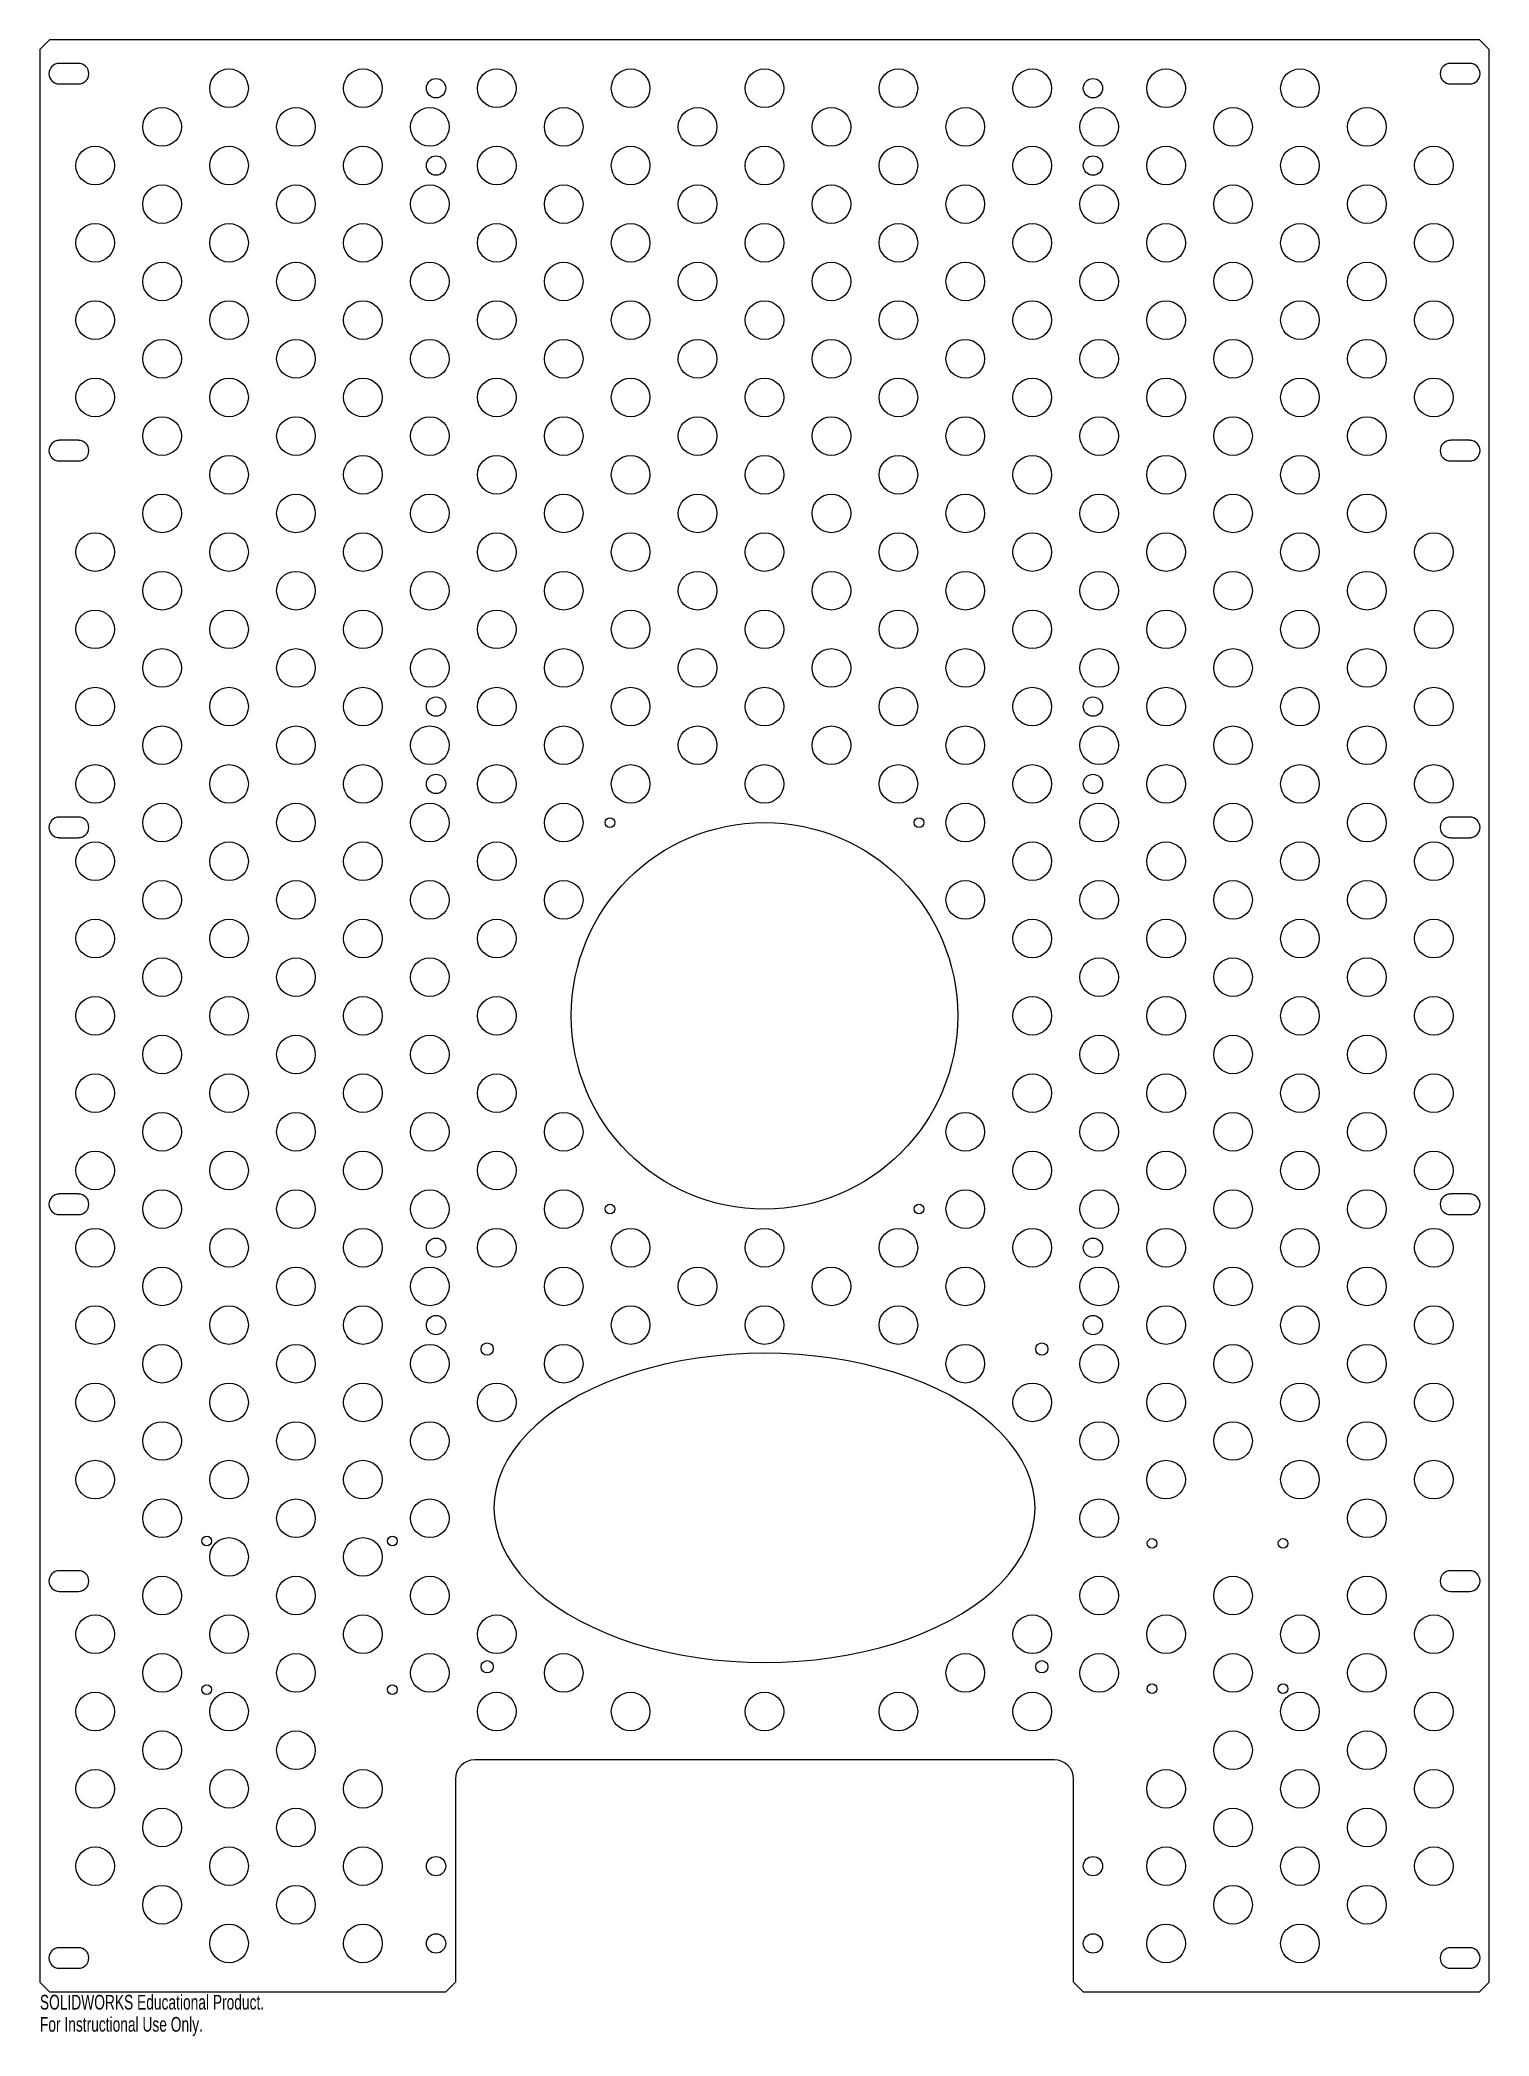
# Model space of a CAD drawing. Header units: inches. Extents: x -9.4 to 9.4, y -13.2 to 12.6.
import ezdxf

# ---------------------------------------------------------------- set-up
doc = ezdxf.new("R2010")
doc.units = ezdxf.units.IN
doc.header["$MEASUREMENT"] = 0
doc.styles.add('SLDTEXTSTYLE0', font='TXT', dxfattribs={"width": 0.7})

msp = doc.modelspace()

# ---------------------------------------------------------------- linework, layer by layer
at = {"color": 7, "linetype": 'Continuous', "lineweight": 25}
for p, q in [((-9.25, 12.625), (-9.375, 12.5)), ((-9.375, 12.5), (-9.375, -12.5)), ((9.25, 12.625), (-9.25, 12.625)), ((9.375, 12.5), (9.25, 12.625)), ((9.375, -12.5), (9.375, 12.5)), ((-8.875, 12.32), (-9.125, 12.32)), ((9.125, 12.32), (8.875, 12.32)), ((-9.125, 12.055), (-8.875, 12.055)), ((8.875, 12.055), (9.125, 12.055)), ((-8.875, 7.446), (-9.125, 7.446)), ((9.125, 7.446), (8.875, 7.446)), ((-9.125, 7.179), (-8.875, 7.179)), ((8.875, 7.179), (9.125, 7.179)), ((-8.875, 2.571), (-9.125, 2.571)), ((9.125, 2.571), (8.875, 2.571)), ((-9.125, 2.304), (-8.875, 2.304)), ((8.875, 2.304), (9.125, 2.304)), ((-8.875, -2.304), (-9.125, -2.304)), ((9.125, -2.304), (8.875, -2.304)), ((-9.125, -2.571), (-8.875, -2.571)), ((8.875, -2.571), (9.125, -2.571)), ((-8.875, -7.179), (-9.125, -7.179)), ((9.125, -7.179), (8.875, -7.179)), ((-9.125, -7.446), (-8.875, -7.446)), ((8.875, -7.446), (9.125, -7.446)), ((3.75, -9.625), (-3.75, -9.625)), ((-4, -9.875), (-4, -12.5)), ((4, -12.5), (4, -9.875)), ((-8.875, -12.055), (-9.125, -12.055)), ((9.125, -12.055), (8.875, -12.055)), ((-9.125, -12.32), (-8.875, -12.32)), ((8.875, -12.32), (9.125, -12.32)), ((-9.375, -12.5), (-9.25, -12.625)), ((-9.25, -12.625), (-4.125, -12.625)), ((-4.125, -12.625), (-4, -12.5)), ((4, -12.5), (4.125, -12.625)), ((4.125, -12.625), (9.25, -12.625)), ((9.25, -12.625), (9.375, -12.5))]:
    msp.add_line(p, q, dxfattribs=at)
at = {"color": 7, "linetype": 'Continuous', "lineweight": 25, "flags": 128}
msp.add_lwpolyline([(3.5, -6.365), (3.493, -6.24), (3.472, -6.115), (3.438, -5.99), (3.39, -5.868), (3.329, -5.747), (3.254, -5.629), (3.167, -5.514), (3.067, -5.402), (2.955, -5.294), (2.832, -5.19), (2.697, -5.09), (2.551, -4.996), (2.396, -4.907), (2.231, -4.824), (2.057, -4.747), (1.875, -4.677), (1.686, -4.613), (1.49, -4.556), (1.288, -4.506), (1.082, -4.463), (0.87, -4.428), (0.656, -4.401), (0.439, -4.381), (0.22, -4.369), (0, -4.365), (-0.22, -4.369), (-0.439, -4.381), (-0.656, -4.401), (-0.87, -4.428), (-1.082, -4.463), (-1.288, -4.506), (-1.49, -4.556), (-1.686, -4.613), (-1.875, -4.677), (-2.057, -4.747), (-2.231, -4.824), (-2.396, -4.907), (-2.551, -4.996), (-2.697, -5.09), (-2.832, -5.19), (-2.955, -5.294), (-3.067, -5.402), (-3.167, -5.514), (-3.254, -5.629), (-3.329, -5.747), (-3.39, -5.868), (-3.438, -5.99), (-3.472, -6.115), (-3.493, -6.24), (-3.5, -6.365), (-3.493, -6.491), (-3.472, -6.616), (-3.438, -6.74), (-3.39, -6.863), (-3.329, -6.983), (-3.254, -7.101), (-3.167, -7.217), (-3.067, -7.329), (-2.955, -7.437), (-2.832, -7.541), (-2.697, -7.64), (-2.551, -7.734), (-2.396, -7.823), (-2.231, -7.906), (-2.057, -7.983), (-1.875, -8.054), (-1.686, -8.118), (-1.49, -8.175), (-1.288, -8.225), (-1.082, -8.267), (-0.87, -8.302), (-0.656, -8.33), (-0.439, -8.349), (-0.22, -8.361), (0, -8.365), (0.22, -8.361), (0.439, -8.349), (0.656, -8.33), (0.87, -8.302), (1.082, -8.267), (1.288, -8.225), (1.49, -8.175), (1.686, -8.118), (1.875, -8.054), (2.057, -7.983), (2.231, -7.906), (2.396, -7.823), (2.551, -7.734), (2.697, -7.64), (2.832, -7.541), (2.955, -7.437), (3.067, -7.329), (3.167, -7.217), (3.254, -7.101), (3.329, -6.983), (3.39, -6.863), (3.438, -6.74), (3.472, -6.616), (3.493, -6.491), (3.5, -6.365)], dxfattribs=at)
at = {"color": 7, "linetype": 'Continuous', "lineweight": 25}
for centre, radius in [((-6.928, 12), 0.25), ((-5.196, 12), 0.25), ((-3.464, 12), 0.25), ((-1.732, 12), 0.25), ((0, 12), 0.25), ((1.732, 12), 0.25), ((3.464, 12), 0.25), ((5.196, 12), 0.25), ((6.928, 12), 0.25), ((-4.25, 12), 0.125), ((4.25, 12), 0.125), ((-7.794, 11.5), 0.25), ((-6.062, 11.5), 0.25), ((-4.33, 11.5), 0.25), ((-2.598, 11.5), 0.25), ((-0.866, 11.5), 0.25), ((0.866, 11.5), 0.25), ((2.598, 11.5), 0.25), ((4.33, 11.5), 0.25), ((6.062, 11.5), 0.25), ((7.794, 11.5), 0.25), ((-8.66, 11), 0.25), ((-6.928, 11), 0.25), ((-5.196, 11), 0.25), ((-4.25, 11), 0.125), ((-3.464, 11), 0.25), ((-1.732, 11), 0.25), ((0, 11), 0.25), ((1.732, 11), 0.25), ((3.464, 11), 0.25), ((4.25, 11), 0.125), ((5.196, 11), 0.25), ((6.928, 11), 0.25), ((8.66, 11), 0.25), ((-7.794, 10.5), 0.25), ((-6.062, 10.5), 0.25), ((-4.33, 10.5), 0.25), ((-2.598, 10.5), 0.25), ((-0.866, 10.5), 0.25), ((0.866, 10.5), 0.25), ((2.598, 10.5), 0.25), ((4.33, 10.5), 0.25), ((6.062, 10.5), 0.25), ((7.794, 10.5), 0.25), ((-8.66, 10), 0.25), ((-6.928, 10), 0.25), ((-5.196, 10), 0.25), ((-3.464, 10), 0.25), ((-1.732, 10), 0.25), ((0, 10), 0.25), ((1.732, 10), 0.25), ((3.464, 10), 0.25), ((5.196, 10), 0.25), ((6.928, 10), 0.25), ((8.66, 10), 0.25), ((-7.794, 9.5), 0.25), ((-6.062, 9.5), 0.25), ((-4.33, 9.5), 0.25), ((-2.598, 9.5), 0.25), ((-0.866, 9.5), 0.25), ((0.866, 9.5), 0.25), ((2.598, 9.5), 0.25), ((4.33, 9.5), 0.25), ((6.062, 9.5), 0.25), ((7.794, 9.5), 0.25), ((-8.66, 9), 0.25), ((-6.928, 9), 0.25), ((-5.196, 9), 0.25), ((-3.464, 9), 0.25), ((-1.732, 9), 0.25), ((0, 9), 0.25), ((1.732, 9), 0.25), ((3.464, 9), 0.25), ((5.196, 9), 0.25), ((6.928, 9), 0.25), ((8.66, 9), 0.25), ((-7.794, 8.5), 0.25), ((-6.062, 8.5), 0.25), ((-4.33, 8.5), 0.25), ((-2.598, 8.5), 0.25), ((-0.866, 8.5), 0.25), ((0.866, 8.5), 0.25), ((2.598, 8.5), 0.25), ((4.33, 8.5), 0.25), ((6.062, 8.5), 0.25), ((7.794, 8.5), 0.25), ((-8.66, 8), 0.25), ((-6.928, 8), 0.25), ((-5.196, 8), 0.25), ((-3.464, 8), 0.25), ((-1.732, 8), 0.25), ((0, 8), 0.25), ((1.732, 8), 0.25), ((3.464, 8), 0.25), ((5.196, 8), 0.25), ((6.928, 8), 0.25), ((8.66, 8), 0.25), ((-7.794, 7.5), 0.25), ((-6.062, 7.5), 0.25), ((-4.33, 7.5), 0.25), ((-2.598, 7.5), 0.25), ((-0.866, 7.5), 0.25), ((0.866, 7.5), 0.25), ((2.598, 7.5), 0.25), ((4.33, 7.5), 0.25), ((6.062, 7.5), 0.25), ((7.794, 7.5), 0.25), ((-6.928, 7), 0.25), ((-5.196, 7), 0.25), ((-3.464, 7), 0.25), ((-1.732, 7), 0.25), ((0, 7), 0.25), ((1.732, 7), 0.25), ((3.464, 7), 0.25), ((5.196, 7), 0.25), ((6.928, 7), 0.25), ((-7.794, 6.5), 0.25), ((-6.062, 6.5), 0.25), ((-4.33, 6.5), 0.25), ((-2.598, 6.5), 0.25), ((-0.866, 6.5), 0.25), ((0.866, 6.5), 0.25), ((2.598, 6.5), 0.25), ((4.33, 6.5), 0.25), ((6.062, 6.5), 0.25), ((7.794, 6.5), 0.25), ((-8.66, 6), 0.25), ((-6.928, 6), 0.25), ((-5.196, 6), 0.25), ((-3.464, 6), 0.25), ((-1.732, 6), 0.25), ((0, 6), 0.25), ((1.732, 6), 0.25), ((3.464, 6), 0.25), ((5.196, 6), 0.25), ((6.928, 6), 0.25), ((8.66, 6), 0.25), ((-7.794, 5.5), 0.25), ((-6.062, 5.5), 0.25), ((-4.33, 5.5), 0.25), ((-2.598, 5.5), 0.25), ((-0.866, 5.5), 0.25), ((0.866, 5.5), 0.25), ((2.598, 5.5), 0.25), ((4.33, 5.5), 0.25), ((6.062, 5.5), 0.25), ((7.794, 5.5), 0.25), ((-8.66, 5), 0.25), ((-6.928, 5), 0.25), ((-5.196, 5), 0.25), ((-3.464, 5), 0.25), ((-1.732, 5), 0.25), ((0, 5), 0.25), ((1.732, 5), 0.25), ((3.464, 5), 0.25), ((5.196, 5), 0.25), ((6.928, 5), 0.25), ((8.66, 5), 0.25), ((-7.794, 4.5), 0.25), ((-6.062, 4.5), 0.25), ((-4.33, 4.5), 0.25), ((-2.598, 4.5), 0.25), ((-0.866, 4.5), 0.25), ((0.866, 4.5), 0.25), ((2.598, 4.5), 0.25), ((4.33, 4.5), 0.25), ((6.062, 4.5), 0.25), ((7.794, 4.5), 0.25), ((-8.66, 4), 0.25), ((-6.928, 4), 0.25), ((-5.196, 4), 0.25), ((-3.464, 4), 0.25), ((-1.732, 4), 0.25), ((0, 4), 0.25), ((1.732, 4), 0.25), ((3.464, 4), 0.25), ((5.196, 4), 0.25), ((6.928, 4), 0.25), ((8.66, 4), 0.25), ((-4.25, 4), 0.125), ((4.25, 4), 0.125), ((-7.794, 3.5), 0.25), ((-6.062, 3.5), 0.25), ((-4.33, 3.5), 0.25), ((-2.598, 3.5), 0.25), ((-0.866, 3.5), 0.25), ((0.866, 3.5), 0.25), ((2.598, 3.5), 0.25), ((4.33, 3.5), 0.25), ((6.062, 3.5), 0.25), ((7.794, 3.5), 0.25), ((-8.66, 3), 0.25), ((-6.928, 3), 0.25), ((-5.196, 3), 0.25), ((-4.25, 3), 0.125), ((-3.464, 3), 0.25), ((-1.732, 3), 0.25), ((0, 3), 0.25), ((1.732, 3), 0.25), ((3.464, 3), 0.25), ((4.25, 3), 0.125), ((5.196, 3), 0.25), ((6.928, 3), 0.25), ((8.66, 3), 0.25), ((-7.794, 2.5), 0.25), ((-6.062, 2.5), 0.25), ((-4.33, 2.5), 0.25), ((-2.598, 2.5), 0.25), ((2.598, 2.5), 0.25), ((4.33, 2.5), 0.25), ((6.062, 2.5), 0.25), ((7.794, 2.5), 0.25), ((0, 0), 2.5), ((-2, 2.5), 0.0625), ((2, 2.5), 0.0625), ((-8.66, 2), 0.25), ((-6.928, 2), 0.25), ((-5.196, 2), 0.25), ((-3.464, 2), 0.25), ((3.464, 2), 0.25), ((5.196, 2), 0.25), ((6.928, 2), 0.25), ((8.66, 2), 0.25), ((-7.794, 1.5), 0.25), ((-6.062, 1.5), 0.25), ((-4.33, 1.5), 0.25), ((-2.598, 1.5), 0.25), ((2.598, 1.5), 0.25), ((4.33, 1.5), 0.25), ((6.062, 1.5), 0.25), ((7.794, 1.5), 0.25), ((-8.66, 1), 0.25), ((-6.928, 1), 0.25), ((-5.196, 1), 0.25), ((-3.464, 1), 0.25), ((3.464, 1), 0.25), ((5.196, 1), 0.25), ((6.928, 1), 0.25), ((8.66, 1), 0.25), ((-7.794, 0.5), 0.25), ((-6.062, 0.5), 0.25), ((-4.33, 0.5), 0.25), ((4.33, 0.5), 0.25), ((6.062, 0.5), 0.25), ((7.794, 0.5), 0.25), ((-8.66, 0), 0.25), ((-6.928, 0), 0.25), ((-5.196, 0), 0.25), ((-3.464, 0), 0.25), ((3.464, 0), 0.25), ((5.196, 0), 0.25), ((6.928, 0), 0.25), ((8.66, 0), 0.25), ((-7.794, -0.5), 0.25), ((-6.062, -0.5), 0.25), ((-4.33, -0.5), 0.25), ((4.33, -0.5), 0.25), ((6.062, -0.5), 0.25), ((7.794, -0.5), 0.25), ((-8.66, -1), 0.25), ((-6.928, -1), 0.25), ((-5.196, -1), 0.25), ((-3.464, -1), 0.25), ((3.464, -1), 0.25), ((5.196, -1), 0.25), ((6.928, -1), 0.25), ((8.66, -1), 0.25), ((-7.794, -1.5), 0.25), ((-6.062, -1.5), 0.25), ((-4.33, -1.5), 0.25), ((-2.598, -1.5), 0.25), ((2.598, -1.5), 0.25), ((4.33, -1.5), 0.25), ((6.062, -1.5), 0.25), ((7.794, -1.5), 0.25), ((-8.66, -2), 0.25), ((-6.928, -2), 0.25), ((-5.196, -2), 0.25), ((-3.464, -2), 0.25), ((3.464, -2), 0.25), ((5.196, -2), 0.25), ((6.928, -2), 0.25), ((8.66, -2), 0.25), ((-7.794, -2.5), 0.25), ((-6.062, -2.5), 0.25), ((-4.33, -2.5), 0.25), ((-2.598, -2.5), 0.25), ((2.598, -2.5), 0.25), ((4.33, -2.5), 0.25), ((6.062, -2.5), 0.25), ((7.794, -2.5), 0.25), ((-2, -2.5), 0.0625), ((2, -2.5), 0.0625), ((-8.66, -3), 0.25), ((-6.928, -3), 0.25), ((-5.196, -3), 0.25), ((-3.464, -3), 0.25), ((-1.732, -3), 0.25), ((0, -3), 0.25), ((1.732, -3), 0.25), ((3.464, -3), 0.25), ((5.196, -3), 0.25), ((6.928, -3), 0.25), ((8.66, -3), 0.25), ((-4.25, -3), 0.125), ((4.25, -3), 0.125), ((-7.794, -3.5), 0.25), ((-6.062, -3.5), 0.25), ((-4.33, -3.5), 0.25), ((-2.598, -3.5), 0.25), ((-0.866, -3.5), 0.25), ((0.866, -3.5), 0.25), ((2.598, -3.5), 0.25), ((4.33, -3.5), 0.25), ((6.062, -3.5), 0.25), ((7.794, -3.5), 0.25), ((-8.66, -4), 0.25), ((-6.928, -4), 0.25), ((-5.196, -4), 0.25), ((-1.732, -4), 0.25), ((0, -4), 0.25), ((1.732, -4), 0.25), ((5.196, -4), 0.25), ((6.928, -4), 0.25), ((8.66, -4), 0.25), ((-4.25, -4), 0.125), ((4.25, -4), 0.125), ((-7.794, -4.5), 0.25), ((-6.062, -4.5), 0.25), ((-4.33, -4.5), 0.25), ((-3.588, -4.31), 0.0795), ((-2.598, -4.5), 0.25), ((2.598, -4.5), 0.25), ((3.588, -4.31), 0.0795), ((4.33, -4.5), 0.25), ((6.062, -4.5), 0.25), ((7.794, -4.5), 0.25), ((-8.66, -5), 0.25), ((-6.928, -5), 0.25), ((-5.196, -5), 0.25), ((-3.464, -5), 0.25), ((3.464, -5), 0.25), ((5.196, -5), 0.25), ((6.928, -5), 0.25), ((8.66, -5), 0.25), ((-7.794, -5.5), 0.25), ((-6.062, -5.5), 0.25), ((-4.33, -5.5), 0.25), ((4.33, -5.5), 0.25), ((6.062, -5.5), 0.25), ((7.794, -5.5), 0.25), ((-8.66, -6), 0.25), ((-6.928, -6), 0.25), ((-5.196, -6), 0.25), ((5.196, -6), 0.25), ((6.928, -6), 0.25), ((8.66, -6), 0.25), ((-7.794, -6.5), 0.25), ((-6.062, -6.5), 0.25), ((-4.33, -6.5), 0.25), ((4.33, -6.5), 0.25), ((7.794, -6.5), 0.25), ((-7.216, -6.793), 0.0625), ((-6.928, -7), 0.25), ((-5.196, -7), 0.25), ((-4.814, -6.793), 0.0625), ((5.015, -6.825), 0.0625), ((6.71, -6.825), 0.0625), ((-7.794, -7.5), 0.25), ((-6.062, -7.5), 0.25), ((-4.33, -7.5), 0.25), ((4.33, -7.5), 0.25), ((6.062, -7.5), 0.25), ((7.794, -7.5), 0.25), ((-8.66, -8), 0.25), ((-6.928, -8), 0.25), ((-5.196, -8), 0.25), ((-3.464, -8), 0.25), ((3.464, -8), 0.25), ((5.196, -8), 0.25), ((6.928, -8), 0.25), ((8.66, -8), 0.25), ((-7.794, -8.5), 0.25), ((-6.062, -8.5), 0.25), ((-4.33, -8.5), 0.25), ((-2.598, -8.5), 0.25), ((2.598, -8.5), 0.25), ((4.33, -8.5), 0.25), ((6.062, -8.5), 0.25), ((7.794, -8.5), 0.25), ((-3.588, -8.42), 0.0795), ((3.588, -8.42), 0.0795), ((-8.66, -9), 0.25), ((-7.216, -8.716), 0.0625), ((-6.928, -9), 0.25), ((-4.814, -8.716), 0.0625), ((-3.464, -9), 0.25), ((-1.732, -9), 0.25), ((0, -9), 0.25), ((1.732, -9), 0.25), ((3.464, -9), 0.25), ((5.015, -8.705), 0.0625), ((6.71, -8.705), 0.0625), ((6.928, -9), 0.25), ((8.66, -9), 0.25), ((-7.794, -9.5), 0.25), ((-6.062, -9.5), 0.25), ((6.062, -9.5), 0.25), ((7.794, -9.5), 0.25), ((-8.66, -10), 0.25), ((-6.928, -10), 0.25), ((-5.196, -10), 0.25), ((5.196, -10), 0.25), ((6.928, -10), 0.25), ((8.66, -10), 0.25), ((-7.794, -10.5), 0.25), ((-6.062, -10.5), 0.25), ((6.062, -10.5), 0.25), ((7.794, -10.5), 0.25), ((-8.66, -11), 0.25), ((-6.928, -11), 0.25), ((-5.196, -11), 0.25), ((5.196, -11), 0.25), ((6.928, -11), 0.25), ((8.66, -11), 0.25), ((-4.25, -11), 0.125), ((4.25, -11), 0.125), ((-7.794, -11.5), 0.25), ((-6.062, -11.5), 0.25), ((6.062, -11.5), 0.25), ((7.794, -11.5), 0.25), ((-6.928, -12), 0.25), ((-5.196, -12), 0.25), ((-4.25, -12), 0.125), ((4.25, -12), 0.125), ((5.196, -12), 0.25), ((6.928, -12), 0.25)]:
    msp.add_circle(centre, radius, dxfattribs=at)
for centre, radius, start, end in [((-9.125, 12.188), 0.133, 90, 270), ((-8.875, 12.188), 0.133, 270, 90), ((8.875, 12.188), 0.133, 90, 270), ((9.125, 12.188), 0.133, 270, 90), ((-9.125, 7.312), 0.133, 90, 270), ((-8.875, 7.312), 0.133, 270, 90), ((8.875, 7.312), 0.133, 90, 270), ((9.125, 7.312), 0.133, 270, 90), ((-9.125, 2.438), 0.133, 90, 270), ((-8.875, 2.438), 0.133, 270, 90), ((8.875, 2.438), 0.133, 90, 270), ((9.125, 2.438), 0.133, 270, 90), ((-9.125, -2.438), 0.133, 90, 270), ((-8.875, -2.438), 0.133, 270, 90), ((8.875, -2.438), 0.133, 90, 270), ((9.125, -2.438), 0.133, 270, 90), ((-9.125, -7.312), 0.133, 90, 270), ((-8.875, -7.312), 0.133, 270, 90), ((8.875, -7.312), 0.133, 90, 270), ((9.125, -7.312), 0.133, 270, 90), ((-3.75, -9.875), 0.25, 90, 180), ((3.75, -9.875), 0.25, 0, 90), ((-9.125, -12.188), 0.133, 90, 270), ((-8.875, -12.188), 0.133, 270, 90), ((8.875, -12.188), 0.133, 90, 270), ((9.125, -12.188), 0.133, 270, 90)]:
    msp.add_arc(centre, radius, start, end, dxfattribs=at)

# ---------------------------------------------------------------- texts
at = {"color": 7, "linetype": 'Continuous', "char_height": 0.1903, "attachment_point": 1, "style": 'SLDTEXTSTYLE0'}
for s, insert in [('SOLIDWORKS Educational Product.', (-9.375, -12.665)), ('For Instructional Use Only.', (-9.375, -12.951))]:
    msp.add_mtext(s, dxfattribs=dict(at, insert=insert))

doc.saveas('drawing.dxf')
